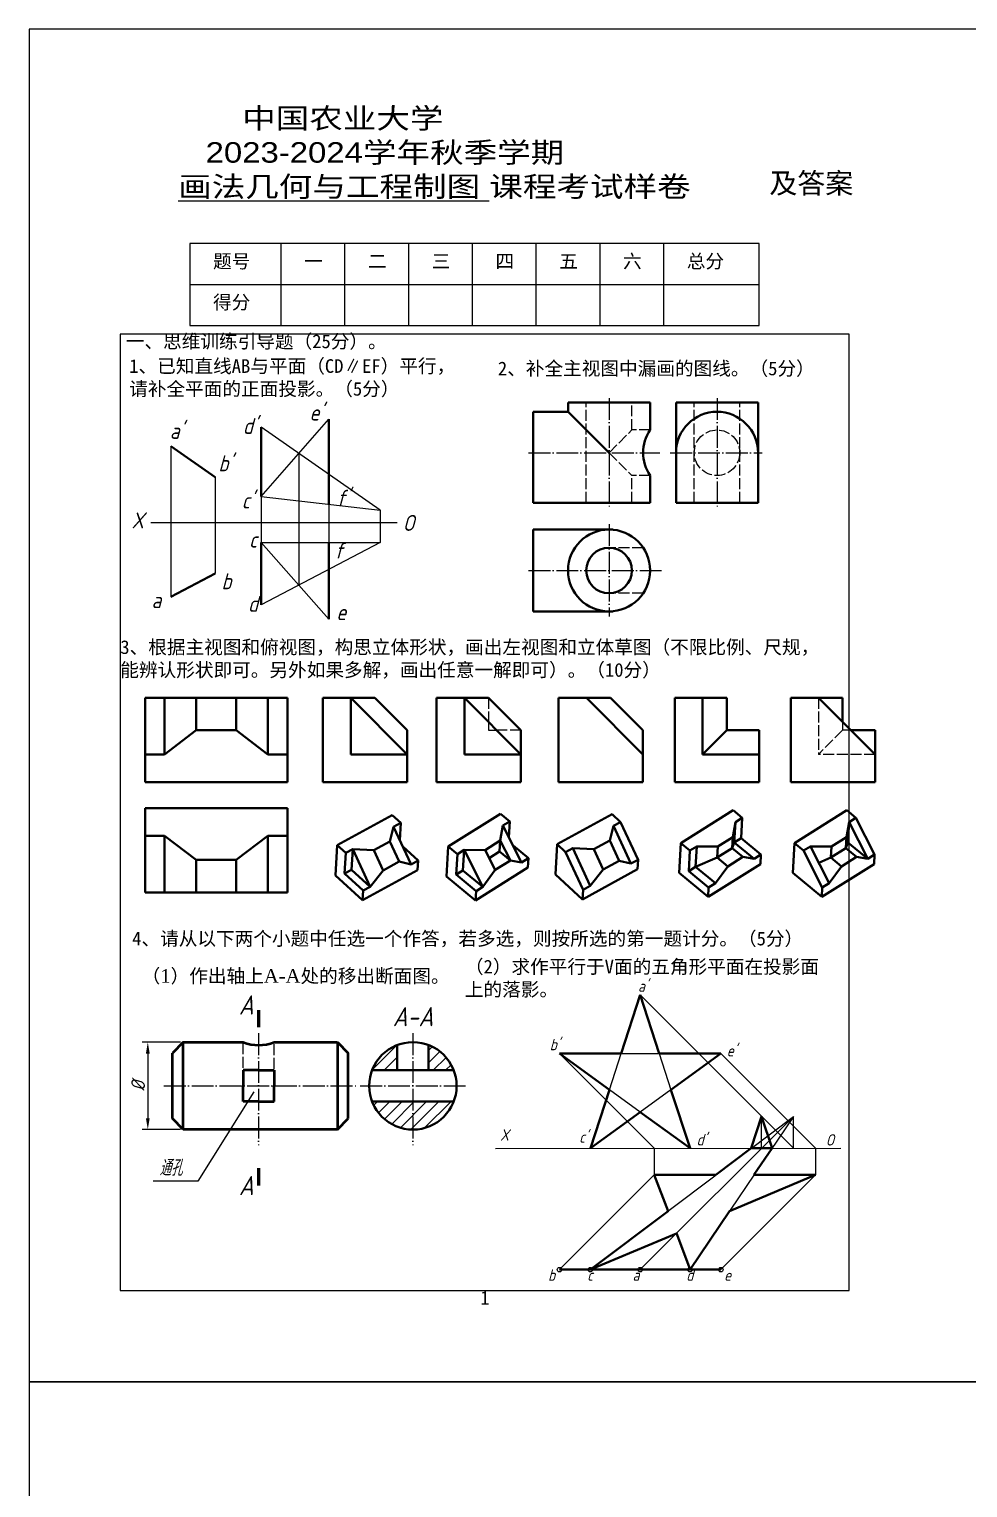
# Model space of a CAD drawing. Header units: millimetres. Extents: x -985 to -565, y -955 to -64.
# Drawn here: x -985.3 to -779.3, y -384.3 to -64 of the extents above; entities that cross this region are included whole.
import ezdxf

# ---------------------------------------------------------------- set-up
doc = ezdxf.new("R2010")
doc.units = ezdxf.units.MM
doc.header["$LTSCALE"] = 0.2
doc.linetypes.add('ACAD_ISO02W100', pattern=[15, 12, -3])
doc.linetypes.add('ACAD_ISO04W100', pattern=[30, 24, -3, 0, -3])
doc.layers.get('0').update_dxf_attribs({"lineweight": 40})
doc.layers.add('中心线', color=7, linetype='ACAD_ISO04W100')
doc.layers.add('试卷题目', color=7, linetype='Continuous')
for name, color, linetype, plot in [('图框', 160, 'Continuous', False), ('答案点画线', 10, 'ACAD_ISO04W100', False), ('答案细实线', 1, 'Continuous', False), ('答案虚线', 1, 'ACAD_ISO02W100', False)]:
    doc.layers.add(name, color=color, linetype=linetype, plot=plot)
for name, color, linetype, lineweight in [('文字', 7, 'Continuous', 20), ('点画线', 7, 'ACAD_ISO04W100', 25), ('粗实线', 7, 'Continuous', 50), ('细实线', 7, 'Continuous', 25), ('虚线', 7, 'ACAD_ISO02W100', 25)]:
    doc.layers.add(name, color=color, linetype=linetype, lineweight=lineweight)
doc.layers.add('答案粗实线', color=1, linetype='Continuous', lineweight=40, plot=False)
doc.styles.add('HZ', font='')
doc.styles.add('台头', font='SIMLI.TTF', dxfattribs={"width": 1.2, "height": 4.5})
doc.styles.add('图中文本', font='gbeitc.shx', dxfattribs={"height": 3.5, "bigfont": 'gbcbig.shx'})
doc.styles.add('字母', font='gbeitc.shx')
doc.styles.add('尺寸文字', font='gbeitc.shx')
doc.styles.add('尺寸文字25', font='gbeitc.shx', dxfattribs={"height": 2.5})
doc.styles.add('题目文本', font='', dxfattribs={"height": 3})
doc.styles.get('HZ').set_extended_font_data('SimSun')
doc.styles.get('题目文本').set_extended_font_data('SimSun')
doc.dimstyles.new('ISO-25', dxfattribs={"dimtxt": 2.5, "dimasz": 2.5, "dimexe": 1.25, "dimexo": 0.625, "dimtad": 1, "dimtxsty": 'Standard', "dimcen": 2.5, "dimadec": 0, "dimazin": 0, "dimtfac": 1, "dimtmove": 0, "dimatfit": 3, "dimfxl": 1, "dimarcsym": 0})

# ---------------------------------------------------------------- blocks, each defined once
blk = doc.blocks.new('*D16')
at = {"layer": 'Defpoints', "color": 0, "transparency": 16777216}
for p in [(-951.49, -286.48), (-959.28, -305.67), (-951.49, -305.67)]:
    blk.add_point(p, dxfattribs=at)
at = {"layer": '细实线', "color": 0, "lineweight": -2, "transparency": 16777216}
for p, q in [((-952.12, -286.48), (-960.53, -286.48)), ((-959.28, -288.98), (-959.28, -303.17)), ((-952.12, -305.67), (-960.53, -305.67))]:
    blk.add_line(p, q, dxfattribs=at)
at = {"layer": '细实线', "color": 0, "transparency": 16777216}
for points in [[(-959.69, -288.98), (-958.86, -288.98), (-959.28, -286.48)], [(-959.69, -303.17), (-958.86, -303.17), (-959.28, -305.67)]]:
    blk.add_solid(points, dxfattribs=at)
at = {"layer": '细实线', "color": 0, "transparency": 16777216, "insert": (-961.4, -296.08), "char_height": 3, "attachment_point": 5, "rotation": 90, "style": '尺寸文字'}
blk.add_mtext('%%c', dxfattribs=at)

msp = doc.modelspace()

# ---------------------------------------------------------------- hatches: boundary and pattern name
at = {"layer": '答案细实线'}
h = msp.add_hatch(dxfattribs=at)
h.set_pattern_fill('ANSI31', color=256, scale=0.6)
h.set_pattern_definition([(45, (-857.2064, -872.8767), (-1.3470384, 1.3470384), [])])
h.paths.add_polyline_path([(-904.517, -287.117, 0.2131211), (-910.049, -292.649), (-904.517, -292.649)])
h.paths.add_polyline_path([(-897.66, -287.117), (-897.66, -292.649), (-892.128, -292.649, 0.2131211)])
h.paths.add_polyline_path([(-892.128, -299.505), (-901.088, -299.505), (-901.088, -305.671, 0.3108044)])
h.paths.add_polyline_path([(-901.088, -299.505), (-910.049, -299.505, 0.3108044), (-901.088, -305.671)])

# ---------------------------------------------------------------- linework, layer by layer
for p, q in [((-867.026, -146.043), (-867.026, -148.043)), ((-867.026, -146.043), (-849.026, -146.043)), ((-849.026, -152.043), (-849.026, -146.043)), ((-843.331, -146.043), (-843.331, -168.043)), ((-843.331, -146.043), (-825.331, -146.043)), ((-825.331, -168.043), (-825.331, -146.043)), ((-867.026, -148.043), (-874.692, -148.043)), ((-874.692, -148.043), (-874.692, -168.043)), ((-934.373, -166.622), (-934.373, -151.434)), ((-944.486, -162.414), (-954.226, -155.613)), ((-849.026, -168.043), (-849.026, -162.043)), ((-874.692, -168.043), (-849.026, -168.043)), ((-843.331, -168.043), (-825.331, -168.043)), ((-857.187, -173.904), (-874.692, -173.904)), ((-874.692, -173.904), (-874.692, -191.904)), ((-934.373, -190.44), (-934.373, -176.756)), ((-919.55, -193.578), (-919.55, -176.756)), ((-919.55, -176.756), (-919.55, -193.578)), ((-944.486, -183.595), (-954.226, -188.698)), ((-874.692, -191.904), (-857.187, -191.904)), ((-928.638, -210.852), (-959.892, -210.852)), ((-959.892, -210.852), (-959.892, -229.383)), ((-955.63, -223.277), (-955.63, -210.852)), ((-948.669, -210.847), (-948.669, -217.985)), ((-939.861, -210.847), (-939.861, -217.985)), ((-932.9, -223.277), (-932.9, -210.852)), ((-928.638, -210.852), (-928.638, -229.383)), ((-955.63, -223.277), (-948.669, -217.985)), ((-948.669, -217.985), (-939.861, -217.985)), ((-932.9, -223.277), (-939.861, -217.985)), ((-959.892, -223.277), (-955.63, -223.277)), ((-928.638, -223.277), (-932.9, -223.277)), ((-928.638, -229.383), (-959.892, -229.383)), ((-928.638, -235.07), (-959.892, -235.07)), ((-959.892, -235.07), (-959.892, -253.602)), ((-928.638, -235.07), (-928.638, -253.602)), ((-959.892, -241.176), (-955.63, -241.176)), ((-955.63, -241.176), (-948.669, -246.468)), ((-955.63, -241.176), (-955.63, -253.602)), ((-932.9, -241.176), (-939.861, -246.468)), ((-928.638, -241.176), (-932.9, -241.176)), ((-932.9, -241.176), (-932.9, -253.602)), ((-948.669, -246.468), (-939.861, -246.468)), ((-948.669, -253.607), (-948.669, -246.468)), ((-939.861, -253.607), (-939.861, -246.468)), ((-928.638, -253.602), (-959.892, -253.602)), ((-855.372, -288.973), (-851.193, -276.11)), ((-851.193, -276.11), (-847.013, -288.973)), ((-868.897, -288.973), (-855.372, -288.973)), ((-857.955, -296.922), (-868.897, -288.973)), ((-847.013, -288.973), (-833.489, -288.973)), ((-833.489, -288.973), (-844.431, -296.922)), ((-862.134, -309.785), (-857.955, -296.922)), ((-844.431, -296.922), (-840.251, -309.785)), ((-851.193, -301.835), (-862.134, -309.785)), ((-840.251, -309.785), (-851.193, -301.835)), ((-868.897, -336.429), (-833.489, -336.429))]:
    msp.add_line(p, q)
for radius in [9, 5]:
    msp.add_circle((-858.026, -182.904), radius)
msp.add_arc((-834.331, -157.043), 9, 0, 180)
at = {"layer": '中心线'}
for p, q in [((-858.026, -145.043), (-858.026, -169.043)), ((-834.331, -145.043), (-834.331, -169.043)), ((-875.692, -157.043), (-846.91, -157.043)), ((-844.579, -157.043), (-824.385, -157.043)), ((-858.026, -172.718), (-858.026, -193.034)), ((-875.692, -182.904), (-846.479, -182.904))]:
    msp.add_line(p, q, dxfattribs=at)
at = {"layer": '图框'}
msp.add_line((-985.319, -361.039), (-564.819, -361.039), dxfattribs=at)
msp.add_line((-985.319, -361.039), (-564.819, -361.039), dxfattribs=at)
for points in [[(-564.819, -64.039), (-985.319, -64.039), (-985.319, -658.039), (-564.819, -658.039)], [(-564.819, -361.039), (-985.319, -361.039), (-985.319, -955.039), (-564.819, -955.039)]]:
    msp.add_lwpolyline(points, dxfattribs=at)
msp.add_lwpolyline([(-965.319, -341.039), (-805.319, -341.039), (-805.319, -130.997), (-965.319, -130.997)], close=True, dxfattribs=at)
at = {"layer": '点画线'}
for p, q in [((-934.948, -284.518), (-934.948, -309.077)), ((-955.745, -296.077), (-913.087, -296.077))]:
    msp.add_line(p, q, dxfattribs=at)
at = {"layer": '答案点画线'}
for p, q in [((-901.088, -284.518), (-901.088, -309.077)), ((-912.627, -296.077), (-889.454, -296.077))]:
    msp.add_line(p, q, dxfattribs=at)
at = {"layer": '答案粗实线'}
for p, q in [((-919.55, -168.354), (-919.55, -149.683)), ((-867.026, -148.043), (-858.026, -157.043)), ((-920.85, -229.383), (-920.85, -210.852)), ((-920.85, -210.852), (-909.451, -210.852)), ((-914.744, -210.852), (-914.744, -223.277)), ((-914.744, -210.852), (-902.318, -223.277)), ((-909.451, -210.852), (-902.318, -217.985)), ((-895.898, -229.383), (-895.898, -210.852)), ((-895.898, -210.852), (-884.5, -210.852)), ((-889.792, -210.852), (-889.792, -223.277)), ((-889.792, -210.852), (-877.367, -223.277)), ((-884.5, -210.852), (-877.367, -217.985)), ((-869.111, -229.383), (-869.111, -210.852)), ((-869.111, -210.852), (-857.713, -210.852)), ((-863.005, -210.852), (-850.58, -223.277)), ((-857.713, -210.852), (-850.58, -217.985)), ((-843.607, -229.383), (-843.607, -210.852)), ((-843.607, -210.852), (-832.208, -210.852)), ((-837.501, -210.852), (-837.501, -223.277)), ((-832.208, -210.852), (-832.208, -217.985)), ((-818.151, -229.383), (-818.151, -210.852)), ((-818.151, -210.852), (-806.752, -210.852)), ((-812.045, -210.852), (-799.619, -223.277)), ((-806.752, -210.852), (-806.752, -216.144)), ((-902.318, -217.985), (-902.318, -229.383)), ((-877.367, -217.985), (-877.367, -229.383)), ((-850.58, -217.985), (-850.58, -229.383)), ((-832.208, -217.985), (-837.501, -223.277)), ((-825.075, -217.985), (-832.208, -217.985)), ((-825.075, -217.985), (-825.075, -229.383)), ((-799.619, -217.985), (-804.911, -217.985)), ((-799.619, -217.985), (-799.619, -229.383)), ((-902.318, -223.277), (-914.744, -223.277)), ((-877.367, -223.277), (-889.792, -223.277)), ((-825.075, -223.277), (-837.501, -223.277)), ((-902.318, -229.383), (-920.85, -229.383)), ((-877.367, -229.383), (-895.898, -229.383)), ((-850.58, -229.383), (-869.111, -229.383)), ((-825.075, -229.383), (-843.607, -229.383)), ((-799.619, -229.383), (-818.151, -229.383)), ((-917.722, -243.206), (-905.643, -236.609)), ((-903.766, -238.326), (-905.643, -236.609)), ((-893.333, -243.542), (-881.857, -236.335)), ((-879.844, -237.997), (-881.857, -236.335)), ((-869.436, -243.021), (-857.357, -236.425)), ((-855.481, -238.142), (-857.357, -236.425)), ((-842.279, -242.756), (-830.804, -235.548)), ((-828.79, -237.21), (-830.804, -235.548)), ((-817.328, -242.756), (-805.852, -235.548)), ((-803.839, -237.21), (-805.852, -235.548)), ((-905.325, -239.178), (-906.176, -242.384)), ((-903.766, -238.326), (-905.325, -239.178)), ((-905.325, -239.178), (-901.504, -247.454)), ((-903.766, -238.326), (-903.97, -242.112)), ((-881.903, -242.216), (-881.325, -238.927)), ((-881.903, -242.216), (-881.325, -238.927)), ((-879.844, -237.997), (-881.325, -238.927)), ((-881.325, -238.927), (-877.222, -247.016)), ((-881.325, -238.927), (-877.222, -247.016)), ((-879.844, -237.997), (-880.044, -241.453)), ((-857.039, -238.993), (-857.89, -242.2)), ((-855.481, -238.142), (-857.039, -238.993)), ((-857.039, -238.993), (-853.218, -247.269)), ((-855.481, -238.142), (-851.659, -246.418)), ((-830.849, -241.43), (-830.271, -238.14)), ((-830.849, -241.43), (-830.271, -238.14)), ((-830.271, -238.14), (-830.53, -242.629)), ((-828.79, -237.21), (-830.271, -238.14)), ((-828.79, -237.21), (-829.049, -241.699)), ((-805.898, -241.43), (-805.319, -238.14)), ((-805.898, -241.43), (-805.319, -238.14)), ((-805.319, -238.14), (-805.578, -242.629)), ((-803.839, -237.21), (-805.319, -238.14)), ((-805.319, -238.14), (-801.217, -246.23)), ((-803.839, -237.21), (-799.736, -245.3)), ((-917.722, -243.206), (-918.08, -249.865)), ((-915.845, -244.923), (-917.722, -243.206)), ((-906.176, -242.384), (-909.682, -244.299)), ((-906.176, -242.384), (-904.118, -246.841)), ((-881.903, -242.216), (-885.235, -244.309)), ((-881.903, -242.216), (-882.043, -244.633)), ((-879.694, -246.572), (-881.903, -242.216)), ((-879.101, -243.313), (-875.742, -246.086)), ((-869.436, -243.021), (-869.794, -249.68)), ((-867.559, -244.738), (-869.436, -243.021)), ((-857.89, -242.2), (-861.397, -244.115)), ((-857.89, -242.2), (-855.832, -246.656)), ((-842.279, -242.756), (-842.658, -249.316)), ((-840.266, -244.418), (-842.279, -242.756)), ((-830.849, -241.43), (-834.181, -243.522)), ((-830.849, -241.43), (-830.989, -243.847)), ((-830.53, -242.629), (-830.989, -243.847)), ((-830.53, -242.629), (-829.049, -241.699)), ((-830.53, -242.629), (-826.168, -246.23)), ((-829.049, -241.699), (-824.688, -245.3)), ((-817.328, -242.756), (-817.706, -249.316)), ((-815.314, -244.418), (-817.328, -242.756)), ((-805.898, -241.43), (-809.229, -243.522)), ((-805.898, -241.43), (-806.037, -243.847)), ((-805.578, -242.629), (-806.037, -243.847)), ((-805.578, -242.629), (-801.217, -246.23)), ((-915.845, -244.923), (-916.09, -249.479)), ((-915.845, -244.923), (-914.287, -244.072)), ((-914.287, -244.072), (-914.531, -248.628)), ((-914.287, -244.072), (-909.682, -244.299)), ((-914.287, -244.072), (-910.465, -252.348)), ((-909.682, -244.299), (-907.625, -248.756)), ((-903.324, -243.511), (-899.945, -246.603)), ((-899.945, -246.603), (-901.504, -247.454)), ((-900.058, -248.705), (-899.945, -246.603)), ((-893.333, -243.542), (-893.712, -250.102)), ((-891.32, -245.204), (-893.333, -243.542)), ((-891.32, -245.204), (-891.579, -249.693)), ((-891.32, -245.204), (-889.839, -244.274)), ((-889.839, -244.274), (-890.098, -248.763)), ((-889.839, -244.274), (-885.737, -252.364)), ((-889.839, -244.274), (-885.235, -244.309)), ((-885.737, -252.364), (-889.839, -244.274)), ((-885.235, -244.309), (-883.026, -248.665)), ((-882.043, -244.633), (-884.339, -246.075)), ((-879.694, -246.572), (-883.026, -248.665)), ((-882.043, -244.633), (-879.694, -246.572)), ((-879.694, -246.572), (-877.222, -247.016)), ((-875.742, -246.086), (-877.222, -247.016)), ((-875.861, -248.158), (-875.742, -246.086)), ((-867.559, -244.738), (-866.001, -243.887)), ((-867.559, -244.738), (-863.738, -253.015)), ((-866.001, -243.887), (-861.397, -244.115)), ((-866.001, -243.887), (-862.179, -252.164)), ((-861.397, -244.115), (-859.339, -248.571)), ((-851.659, -246.418), (-853.218, -247.269)), ((-851.772, -248.521), (-851.659, -246.418)), ((-840.266, -244.418), (-840.525, -248.906)), ((-840.266, -244.418), (-838.786, -243.488)), ((-838.786, -243.488), (-839.044, -247.976)), ((-839.044, -247.976), (-834.321, -245.939)), ((-838.786, -243.488), (-834.181, -243.522)), ((-834.181, -243.522), (-834.321, -245.939)), ((-830.989, -243.847), (-834.321, -245.939)), ((-834.321, -245.939), (-831.972, -247.878)), ((-828.64, -245.786), (-831.972, -247.878)), ((-830.989, -243.847), (-828.64, -245.786)), ((-828.64, -245.786), (-826.168, -246.23)), ((-824.688, -245.3), (-826.168, -246.23)), ((-824.807, -247.372), (-824.688, -245.3)), ((-815.314, -244.418), (-813.834, -243.488)), ((-815.314, -244.418), (-811.212, -252.507)), ((-813.834, -243.488), (-809.229, -243.522)), ((-813.834, -243.488), (-809.731, -251.577)), ((-812.012, -247.079), (-809.369, -245.939)), ((-809.229, -243.522), (-809.369, -245.939)), ((-806.037, -243.847), (-809.369, -245.939)), ((-809.369, -245.939), (-807.02, -247.878)), ((-803.689, -245.786), (-807.02, -247.878)), ((-806.037, -243.847), (-803.689, -245.786)), ((-803.689, -245.786), (-801.217, -246.23)), ((-799.736, -245.3), (-801.217, -246.23)), ((-799.855, -247.372), (-799.736, -245.3)), ((-916.09, -249.479), (-914.531, -248.628)), ((-916.09, -249.479), (-912.024, -253.199)), ((-914.531, -248.628), (-910.465, -252.348)), ((-912.137, -255.302), (-900.058, -248.705)), ((-910.465, -252.348), (-907.625, -248.756)), ((-904.118, -246.841), (-907.625, -248.756)), ((-904.118, -246.841), (-901.504, -247.454)), ((-891.579, -249.693), (-890.098, -248.763)), ((-891.579, -249.693), (-887.217, -253.294)), ((-890.098, -248.763), (-885.737, -252.364)), ((-887.337, -255.365), (-875.861, -248.158)), ((-885.737, -252.364), (-883.026, -248.665)), ((-885.737, -252.364), (-883.026, -248.665)), ((-869.794, -249.68), (-863.851, -255.117)), ((-863.851, -255.117), (-851.772, -248.521)), ((-862.179, -252.164), (-859.339, -248.571)), ((-855.832, -246.656), (-859.339, -248.571)), ((-855.832, -246.656), (-853.218, -247.269)), ((-842.658, -249.316), (-836.283, -254.579)), ((-840.525, -248.906), (-839.044, -247.976)), ((-840.525, -248.906), (-836.163, -252.507)), ((-839.044, -247.976), (-834.683, -251.577)), ((-836.283, -254.579), (-824.807, -247.372)), ((-834.683, -251.577), (-831.972, -247.878)), ((-834.683, -251.577), (-831.972, -247.878)), ((-817.706, -249.316), (-811.331, -254.579)), ((-811.331, -254.579), (-799.855, -247.372)), ((-809.731, -251.577), (-807.02, -247.878)), ((-809.731, -251.577), (-807.02, -247.878)), ((-918.08, -249.865), (-912.137, -255.302)), ((-912.024, -253.199), (-910.465, -252.348)), ((-893.712, -250.102), (-887.337, -255.365)), ((-887.217, -253.294), (-885.737, -252.364)), ((-863.851, -255.117), (-863.738, -253.015)), ((-863.738, -253.015), (-862.179, -252.164)), ((-836.283, -254.579), (-836.163, -252.507)), ((-836.163, -252.507), (-834.683, -251.577)), ((-811.331, -254.579), (-811.212, -252.507)), ((-811.212, -252.507), (-809.731, -251.577)), ((-912.137, -255.302), (-912.024, -253.199)), ((-887.337, -255.365), (-887.217, -253.294)), ((-904.517, -292.649), (-904.517, -287.117)), ((-897.66, -292.649), (-897.66, -287.117)), ((-910.049, -292.649), (-897.66, -292.649)), ((-897.66, -292.649), (-892.128, -292.649)), ((-910.049, -299.505), (-892.128, -299.505)), ((-824.535, -302.768), (-826.812, -309.772)), ((-824.535, -302.768), (-822.259, -309.77)), ((-826.812, -309.772), (-834.57, -315.627)), ((-826.812, -309.772), (-822.259, -309.77)), ((-822.259, -309.77), (-826.213, -315.63)), ((-848.09, -315.622), (-834.57, -315.627)), ((-848.09, -315.622), (-845.08, -323.558)), ((-812.695, -315.635), (-831.577, -323.576)), ((-826.213, -315.63), (-812.695, -315.635)), ((-845.08, -323.558), (-862.134, -336.429)), ((-831.577, -323.576), (-840.251, -336.429)), ((-843.217, -328.472), (-862.134, -336.429)), ((-843.222, -328.458), (-840.218, -336.38))]:
    msp.add_line(p, q, dxfattribs=at)
msp.add_circle((-901.088, -296.077), 9.594, dxfattribs=at)
msp.add_arc((-841.543, -157.043), 9, 146.25103, 213.74897, dxfattribs=at)
at = {"layer": '答案细实线'}
for p, q in [((-934.373, -166.622), (-919.55, -149.683)), ((-908.254, -169.673), (-934.373, -151.434)), ((-926.124, -157.195), (-926.124, -186.118)), ((-934.373, -166.622), (-908.254, -169.673)), ((-919.55, -168.354), (-919.55, -176.756)), ((-908.254, -169.673), (-908.254, -176.756)), ((-908.254, -176.756), (-934.373, -190.44)), ((-934.373, -176.756), (-919.55, -193.578)), ((-934.373, -176.756), (-908.254, -176.756)), ((-851.193, -276.11), (-817.534, -309.769)), ((-868.897, -288.973), (-848.09, -309.78)), ((-833.489, -288.973), (-812.695, -309.767)), ((-862.134, -336.429), (-817.534, -302.77)), ((-851.193, -336.429), (-817.534, -302.77)), ((-817.534, -302.77), (-839.971, -336.014)), ((-824.535, -309.771), (-824.535, -302.768)), ((-817.534, -309.769), (-817.534, -302.77)), ((-848.09, -309.78), (-848.09, -315.622)), ((-812.695, -309.767), (-812.695, -315.635)), ((-868.897, -336.429), (-848.09, -315.622)), ((-833.489, -336.429), (-812.695, -315.635))]:
    msp.add_line(p, q, dxfattribs=at)
at = {"layer": '答案虚线'}
for p, q in [((-858.026, -157.043), (-853.026, -152.043)), ((-858.026, -157.043), (-853.026, -162.043)), ((-884.5, -210.852), (-884.5, -216.144)), ((-812.045, -210.852), (-812.045, -223.277)), ((-884.5, -216.144), (-884.5, -217.985)), ((-806.752, -216.144), (-806.752, -217.985)), ((-884.5, -217.985), (-882.659, -217.985)), ((-877.367, -217.985), (-882.659, -217.985)), ((-806.752, -217.985), (-812.045, -223.277)), ((-804.911, -217.985), (-806.752, -217.985)), ((-799.619, -223.277), (-812.045, -223.277))]:
    msp.add_line(p, q, dxfattribs=at)
at = {"layer": '粗实线'}
for p, q in [((-951.494, -286.483), (-953.894, -288.883)), ((-951.494, -305.671), (-951.494, -286.483)), ((-951.494, -286.483), (-938.376, -286.483)), ((-931.52, -286.483), (-917.67, -286.483)), ((-917.67, -286.483), (-917.67, -305.671)), ((-917.67, -286.483), (-915.27, -288.883)), ((-953.894, -303.271), (-953.894, -288.883)), ((-915.27, -303.271), (-915.27, -288.883)), ((-934.948, -292.649), (-938.376, -292.649)), ((-938.376, -292.649), (-938.376, -296.077)), ((-934.948, -292.649), (-931.52, -292.649)), ((-931.52, -292.649), (-931.52, -296.077)), ((-938.376, -299.505), (-938.376, -296.077)), ((-931.52, -299.505), (-931.52, -296.077)), ((-934.948, -299.505), (-938.376, -299.505)), ((-934.948, -299.505), (-931.52, -299.505)), ((-951.494, -305.671), (-953.894, -303.271)), ((-917.67, -305.671), (-915.27, -303.271)), ((-917.67, -305.671), (-951.494, -305.671))]:
    msp.add_line(p, q, dxfattribs=at)
at = {"layer": '粗实线', "const_width": 0.672}
for points in [[(-934.948, -283.249), (-934.948, -279.385)], [(-934.948, -314.131), (-934.948, -317.995)]]:
    msp.add_lwpolyline(points, dxfattribs=at)
at = {"layer": '粗实线'}
msp.add_arc((-934.948, -277.523), 9.594, 249.06189, 290.93811, dxfattribs=at)
at = {"layer": '细实线'}
for p, q in [((-930.069, -111.125), (-930.069, -129.125)), ((-916.069, -111.125), (-916.069, -129.125)), ((-902.069, -111.125), (-902.069, -129.125)), ((-888.069, -111.125), (-888.069, -129.125)), ((-874.069, -111.125), (-874.069, -129.125)), ((-860.069, -111.125), (-860.069, -129.125)), ((-846.069, -111.125), (-846.069, -129.125)), ((-950.069, -120.125), (-846.069, -120.125)), ((-846.069, -120.125), (-825.069, -120.125)), ((-934.373, -152.724), (-934.373, -185.512)), ((-958.636, -172.334), (-904.552, -172.334)), ((-857.955, -296.922), (-855.372, -288.973)), ((-855.372, -288.973), (-847.013, -288.973)), ((-847.013, -288.973), (-844.431, -296.922)), ((-936.017, -297.388), (-948.292, -316.98)), ((-851.193, -301.835), (-857.955, -296.922)), ((-844.431, -296.922), (-851.193, -301.835)), ((-882.964, -309.797), (-807.159, -309.762)), ((-948.292, -316.98), (-958.092, -316.98)), ((-868.897, -336.429), (-833.489, -336.429))]:
    msp.add_line(p, q, dxfattribs=at)
for points in [[(-846.069, -111.125), (-950.069, -111.125), (-950.069, -129.125), (-846.069, -129.125)], [(-846.069, -129.125), (-825.069, -129.125), (-825.069, -111.125), (-846.069, -111.125)]]:
    msp.add_lwpolyline(points, dxfattribs=at)
for centre in [(-868.897, -336.429), (-862.134, -336.429), (-851.193, -336.429), (-840.251, -336.429), (-833.489, -336.429)]:
    msp.add_circle(centre, 0.5, dxfattribs=at)
at = {"layer": '虚线'}
for p, q in [((-863.026, -168.043), (-863.026, -146.043)), ((-853.026, -152.043), (-853.026, -146.043)), ((-839.331, -168.043), (-839.331, -146.043)), ((-829.331, -168.043), (-829.331, -146.043)), ((-849.026, -152.043), (-853.026, -152.043)), ((-853.026, -168.043), (-853.026, -162.043)), ((-849.026, -162.043), (-853.026, -162.043)), ((-850.543, -177.904), (-858.024, -177.904)), ((-850.543, -187.904), (-858.026, -187.904)), ((-938.376, -292.115), (-938.376, -286.483)), ((-931.52, -292.348), (-931.52, -286.483)), ((-938.376, -296.077), (-938.376, -292.649)), ((-931.52, -296.077), (-931.52, -292.649))]:
    msp.add_line(p, q, dxfattribs=at)
msp.add_circle((-834.331, -157.043), 5, dxfattribs=at)
at = {"layer": '试卷题目'}
for p, q in [((-954.226, -155.613), (-954.226, -188.698)), ((-944.486, -162.414), (-944.486, -183.595))]:
    msp.add_line(p, q, dxfattribs=at)

# ---------------------------------------------------------------- texts
at = {"layer": '文字'}
for s, height, style, p in [('2、补全主视图中漏画的图线。（5分）', 3, 'HZ', (-882.432, -140.037)), ('A', 4.2, '尺寸文字', (-939.283, -280.414)), ('A', 4.2, '尺寸文字', (-939.283, -320.072))]:
    msp.add_text(s, height=height, dxfattribs=dict(at, style=style)).set_placement(p)
at = {"layer": '文字', "attachment_point": 1}
for s, insert, char_height, width, style in [('一、思维训练引导题（25分）。', (-964.111, -131.085), 3, 142.62272, 'HZ'), ('{\\fSimSun|b0|i0|c134|p2;4、请从以下两个小题中任选一个作答，若多选，则按所选的第一题计分。（5分）}', (-962.713, -262.228), 3, 154.8846, '尺寸文字25'), ('（2）求作{\\fSimSun|b0|i0|c134|p54;平行于V面的五角形平面在投影面上的落影}。', (-889.677, -268.399), 3, 78.91327, 'HZ'), ('通孔', (-956.747, -312.313), 3.5, 11.16108, '图中文本')]:
    msp.add_mtext(s, dxfattribs=dict(at, insert=insert, char_height=char_height, width=width, style=style))
at = {"layer": '文字', "char_height": 3, "attachment_point": 1, "style": 'HZ'}
for s, width, insert in [('1、已知直线AB与平面（CD∥EF）平行，请补全平面的正面投影。（5分）', 74.75629, (-963.362, -136.511)), ('3、根据主视图和俯视图，构思立体形状，画出左视图和立体草图（不限比例、尺规，能辨认形状即可。另外如果多解，画出任意一解即可）。（10分）', 154.03319, (-965.319, -198.234))]:
    msp.add_mtext_dynamic_manual_height_columns(s, width=width, gutter_width=15, heights=[0], dxfattribs=dict(at, insert=insert))
at = {"layer": '答案细实线'}
for s, height, style, p in [("e'", 3.5, '尺寸文字25', (-923.782, -149.978)), ("f'", 3.5, '尺寸文字25', (-917.798, -168.689)), ('A-A', 4.2, '尺寸文字', (-905.51, -282.98))]:
    msp.add_text(s, height=height, dxfattribs=dict(at, style=style)).set_placement(p)
at = {"layer": '答案细实线', "insert": (-822.841, -95.598), "char_height": 5, "width": 35.27635, "attachment_point": 1, "style": '台头'}
msp.add_mtext('\\pxql;{\\fSimSun|b0|i0|c134|p2;\\H0.9x;及答案}', dxfattribs=at)
at = {"layer": '细实线'}
for s, height, style, p in [("a'", 3.5, '尺寸文字25', (-954.445, -153.998)), ("d'", 3.5, '尺寸文字25', (-938.411, -152.916)), ("b'", 3.5, '尺寸文字25', (-943.776, -161.125)), ("c'", 3.5, '尺寸文字25', (-938.662, -169.285)), ('X', 3.5, '尺寸文字25', (-962.84, -173.648)), ('O', 3.5, '尺寸文字25', (-903.321, -174.207)), ('c', 3.5, '尺寸文字25', (-937.051, -177.879)), ('f', 3.5, '尺寸文字25', (-918.268, -180.281)), ('b', 3.5, '尺寸文字25', (-943.107, -187.036)), ('a', 3.5, '尺寸文字25', (-958.445, -191.169)), ('d', 3.5, '尺寸文字25', (-937.287, -191.969)), ('e', 3.5, '尺寸文字25', (-917.887, -193.811)), ('1', 3, '题目文本', (-886.28, -344.119))]:
    msp.add_text(s, height=height, dxfattribs=dict(at, style=style)).set_placement(p)
at = {"layer": '细实线', "attachment_point": 1}
for s, insert, char_height, width, style in [('             中国农业大学\\P         2023-2024学年秋季学期\\P     {\\L 画法几何与工程制图 }课程考试样卷', (-964.648, -81.355), 4.5, 180.74667, '台头'), ('\\pi3.14667;题号', (-948.11, -113.496), 3, 23.11447, '题目文本'), ('\\pi3.14667;一', (-928.11, -113.496), 3, 23.11447, '题目文本'), ('\\pi3.14667;二', (-914.11, -113.496), 3, 23.11447, '题目文本'), ('\\pi3.14667;三', (-900.11, -113.496), 3, 23.11447, '题目文本'), ('\\pi3.14667;四', (-886.11, -113.496), 3, 23.11447, '题目文本'), ('\\pi3.14667;五', (-872.11, -113.496), 3, 23.11447, '题目文本'), ('\\pi3.14667;六', (-858.11, -113.496), 3, 23.11447, '题目文本'), ('\\pi3.14667;总分', (-844.11, -113.496), 3, 23.11447, '题目文本'), ('\\pi3.14667;得分', (-948.11, -122.496), 3, 23.11447, '题目文本'), ('（{\\fTimes New Roman|b0|i0|c0|p18;1}）作出轴上{\\fTimes New Roman|b0|i0|c0|p18;A-A}处的移出断面图。', (-960.633, -270.435), 3, 82.22456, '题目文本')]:
    msp.add_mtext(s, dxfattribs=dict(at, insert=insert, char_height=char_height, width=width, style=style))
at = {"layer": '细实线', "char_height": 2.5, "attachment_point": 1}
for s, width, insert, style in [("a'", 6.63089, (-851.659, -272.918), '尺寸文字25'), ("b'", 6.63089, (-871.048, -285.754), '尺寸文字25'), ("e'", 6.63089, (-832.186, -287.097), '尺寸文字25'), ('X', 5.86391, (-881.929, -305.61), '字母'), ("c'", 6.63089, (-864.585, -306.058), '尺寸文字25'), ("d'", 6.63089, (-838.817, -306.645), '尺寸文字25'), ('O', 5.86391, (-810.459, -306.692), '字母'), ('b', 6.63089, (-871.421, -336.38), '尺寸文字25'), ('c', 6.63089, (-862.838, -336.38), '尺寸文字25'), ('a', 6.63089, (-852.868, -336.38), '尺寸文字25'), ('d', 6.63089, (-841.086, -336.38), '尺寸文字25'), ('e', 6.63089, (-832.769, -336.38), '尺寸文字25')]:
    msp.add_mtext_dynamic_manual_height_columns(s, width=width, gutter_width=12.5, heights=[0], dxfattribs=dict(at, insert=insert, style=style))

# ---------------------------------------------------------------- dimensions: what is measured, and where the dimension line sits
at = {"layer": '细实线'}
dim = msp.add_linear_dim(base=(-959.276, -305.671), p1=(-951.494, -286.483), p2=(-951.494, -305.671), angle=90, text='%%c', dimstyle='ISO-25', override={"dimtxt": 3, "dimtxsty": '尺寸文字'}, dxfattribs=at)
dim.commit()
dim.dimension.update_dxf_attribs({"geometry": '*D16', "text_midpoint": (-961.401, -296.077)})

doc.saveas('drawing.dxf')
